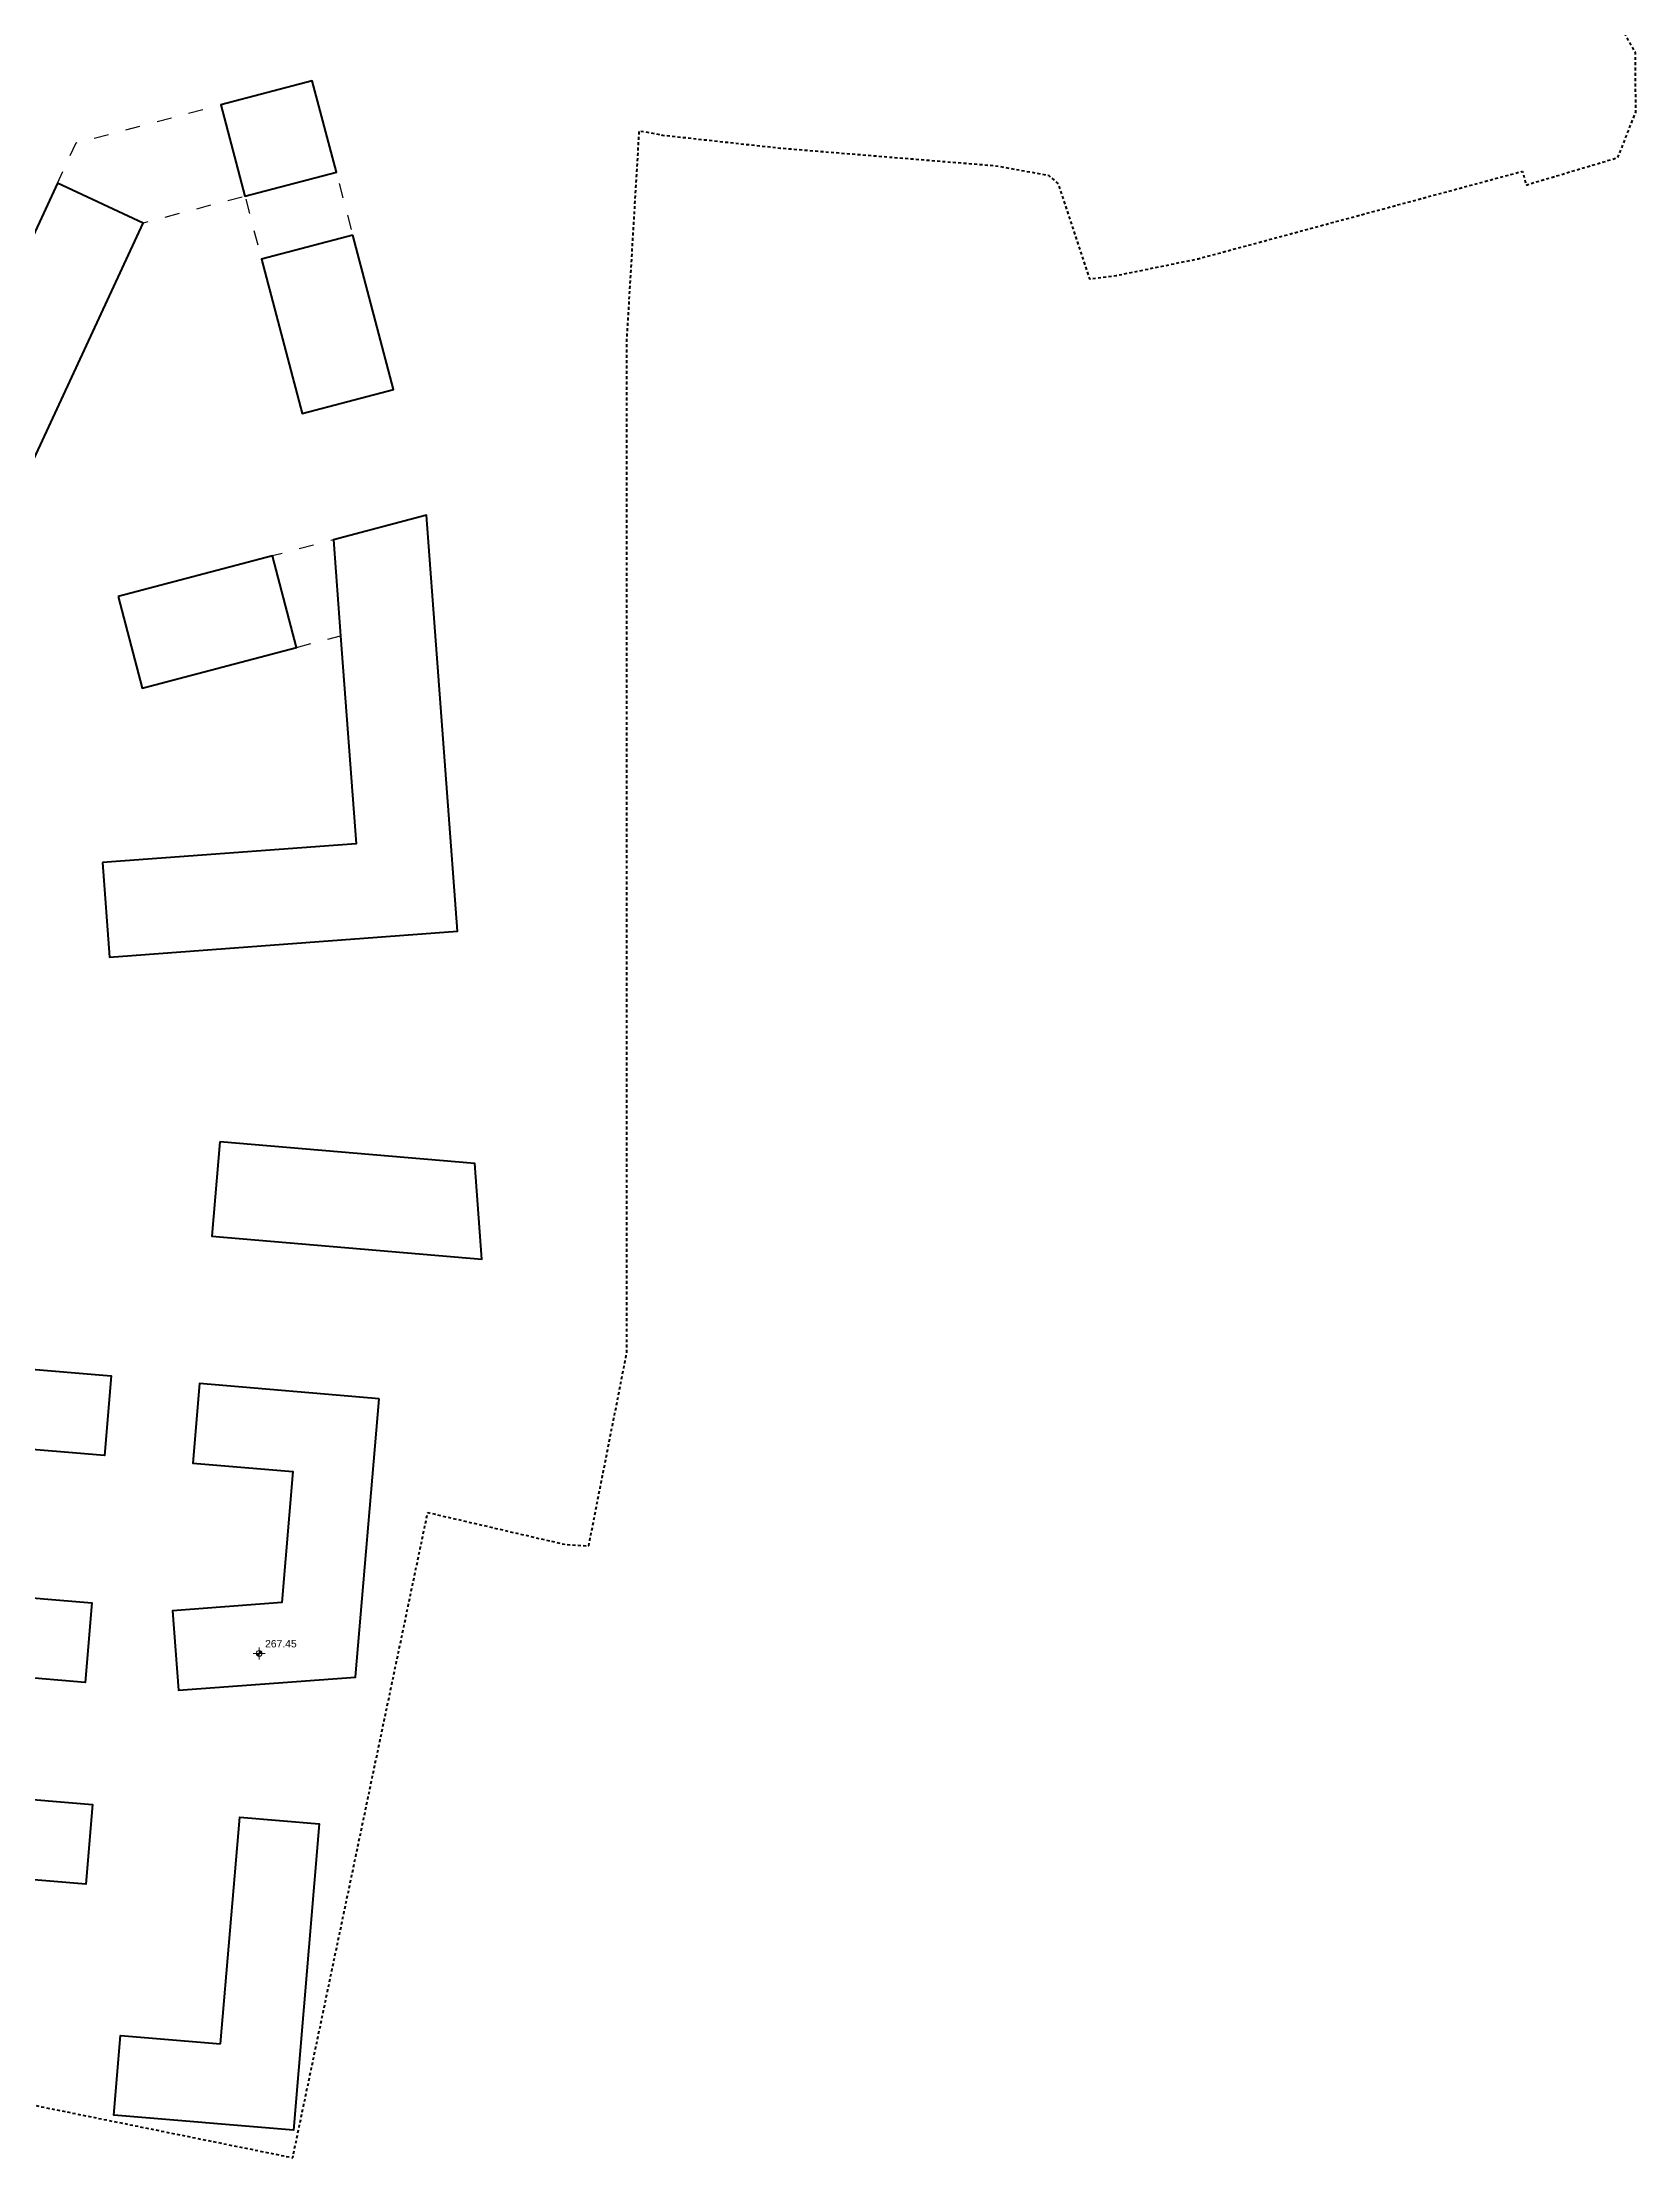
# Model space of a CAD drawing. Header units: millimetres. Extents: x -1422098 to 159246, y 52914 to 701814.
# Drawn here: x -110297 to 159246, y 52914 to 410659 of the extents above; entities that cross this region are included whole.
import ezdxf

# ---------------------------------------------------------------- set-up
doc = ezdxf.new("R2010")
doc.units = ezdxf.units.MM
doc.header["$MEASUREMENT"] = 0
doc.linetypes.add('Невидимая (1_500)', pattern=[900, 500, -400])
doc.linetypes.add('Штриховая', pattern=[5500, 2500, -3000])
for name, color, linetype in [('! ГП.Споруди', 7, 'Continuous'), ('! МЕЖА', 7, 'Continuous'), ('Маркер - Разрез', 7, 'Continuous')]:
    doc.layers.add(name, color=color, linetype=linetype)
doc.styles.add('СГЕНЕРИР_СТИЛЬ_2', font='ARIALUNI.TTF')

msp = doc.modelspace()

# ---------------------------------------------------------------- hatches: boundary and pattern name
at = {"layer": 'Маркер - Разрез', "linetype": 'Continuous', "lineweight": 13, "true_color": 0x444444}
for points in [[(-73605, 138194), (-74105, 138194), (-74067, 138003), (-73958, 137841), (-73796, 137732), (-73605, 137694)], [(-73605, 138194), (-73105, 138194), (-73143, 138385), (-73251, 138548), (-73413, 138656), (-73605, 138694)]]:
    msp.add_hatch(color=250, dxfattribs=at).paths.add_polyline_path(points)

# ---------------------------------------------------------------- linework, layer by layer
at = {"layer": '! ГП.Споруди', "color": 250, "linetype": 'Continuous', "lineweight": 100, "true_color": 0x444444, "flags": 128}
for points in [[(-80093, 400096), (-76019, 384624), (-60546, 388698), (-64620, 404170)], [(-127242, 344709), (-112723, 337986), (-93226, 380091), (-107745, 386814)], [(-57745, 378060), (-73218, 373986), (-66343, 347876), (-50870, 351950)], [(-100098, 271925), (-98913, 255969), (-40075, 260338), (-45297, 330672), (-61033, 326529), (-59829, 310301), (-57216, 275109)], [(-97489, 316926), (-93415, 301453), (-67305, 308328), (-71379, 323800)], [(-80249, 224698), (-81601, 208755), (-35929, 204882), (-37128, 221042)], [(-116740, 173097), (-118852, 148186), (-101913, 146750), (-103054, 133298), (-133445, 135875), (-129051, 187690), (-98660, 185112), (-99800, 171661)], [(-53322, 181268), (-83713, 183845), (-84854, 170393), (-67915, 168957), (-69794, 146792), (-88252, 145421), (-87253, 131958), (-57303, 134182), (-57309, 134257)], [(-119876, 100603), (-121862, 77187), (-135314, 78328), (-132187, 115196), (-101796, 112619), (-102937, 99167)], [(-80139, 72144), (-76886, 110506), (-63434, 109365), (-67828, 57551), (-98219, 60129), (-97078, 73580)]]:
    msp.add_lwpolyline(points, close=True, dxfattribs=at)
at = {"layer": '! ГП.Споруди', "color": 250, "linetype": 'Штриховая', "lineweight": 30, "true_color": 0x444444, "flags": 128}
for points in [[(-80093, 400096), (-76019, 384624), (-93229, 380092), (-107745, 386814), (-104580, 393649)], [(-60546, 388698), (-76019, 384624), (-73218, 373986), (-57745, 378060)], [(-67305, 308328), (-59828, 310296), (-61033, 326524), (-71379, 323800)]]:
    msp.add_lwpolyline(points, close=True, dxfattribs=at)
at = {"layer": '! МЕЖА', "color": 231, "linetype": 'Невидимая (1_500)', "lineweight": 80, "true_color": 0xff68cd, "flags": 128}
msp.add_lwpolyline([(-438159, 701814), (-451184, 621244), (-429179, 620505), (-437574, 547554), (-443084, 497554), (-442575, 497499), (-453884, 398566), (-449797, 398042), (-462084, 288244), (-466084, 279204), (-466264, 278104), (-460397, 276776), (-461774, 271604), (-462740, 267474), (-477604, 196424), (-483844, 191074), (-491834, 150024), (-504104, 83404), (-492294, 80154), (-467144, 73054), (-457554, 103824), (-453054, 108704), (-391704, 92054), (-342095, 83880), (-341164, 93974), (-339274, 95734), (-326444, 92794), (-306064, 88574), (-304651, 95440), (-303804, 100674), (-301494, 113024), (-297244, 120304), (-296696, 128433), (-296674, 128654), (-258024, 124474), (-207904, 117794), (-136344, 107524), (-136248, 66759), (-67934, 52914), (-45094, 162024), (-21934, 156644), (-17864, 156379), (-11396, 189162), (-11396, 360461), (-9304, 395704), (-5364, 394964), (14516, 392774), (29926, 391514), (50926, 389794), (59926, 388174), (61526, 386744), (66826, 370654), (71336, 371204), (85216, 374044), (140116, 388854), (140696, 386524), (156242, 391167), (159246, 398824), (159226, 408854), (155376, 415814), (152376, 421774), (143746, 434354), (136186, 444284), (127816, 493914), (73416, 481204), (29696, 519944), (26616, 522454), (26006, 527834), (23726, 528464), (20046, 530534), (15626, 532644), (7106, 545114), (4126, 555544), (5176, 555804), (-6274, 601354), (-4544, 602794), (-11744, 627264), (-10574, 631304), (-13524, 643284), (-59184, 632084), (-63384, 644404), (-66114, 643674), (-69364, 656694), (-89144, 651754), (-88754, 650204), (-108924, 645174), (-109614, 647934), (-109174, 648044), (-110084, 651694), (-118794, 649514), (-118104, 646744), (-115154, 647484), (-114964, 646744), (-113274, 647164), (-112544, 644264), (-134314, 638834), (-134704, 640384), (-154054, 635554), (-156494, 644074), (-186224, 636134), (-189524, 662404), (-187344, 662684), (-189394, 679304), (-197594, 678284), (-198014, 681684), (-253694, 674694), (-253934, 676564), (-279224, 673474), (-313213, 670854), (-395104, 688194)], close=True, dxfattribs=at)
at = {"layer": 'Маркер - Разрез', "color": 250, "linetype": 'Continuous', "lineweight": 13, "true_color": 0x444444}
for p, q in [((-74605, 138194), (-72605, 138194)), ((-73605, 137194), (-73605, 139194))]:
    msp.add_line(p, q, dxfattribs=at)
msp.add_circle((-73605, 138194), 500, dxfattribs=at)

# ---------------------------------------------------------------- texts
at = {"layer": 'Маркер - Разрез', "color": 250, "lineweight": 13, "true_color": 0x444444, "insert": (-72605, 139194), "char_height": 1250, "attachment_point": 7, "style": 'СГЕНЕРИР_СТИЛЬ_2'}
msp.add_mtext('\\A1;{\\fArial кирилиця|b0|i0|c0|p34;267.45}', dxfattribs=at)

doc.saveas('drawing.dxf')
